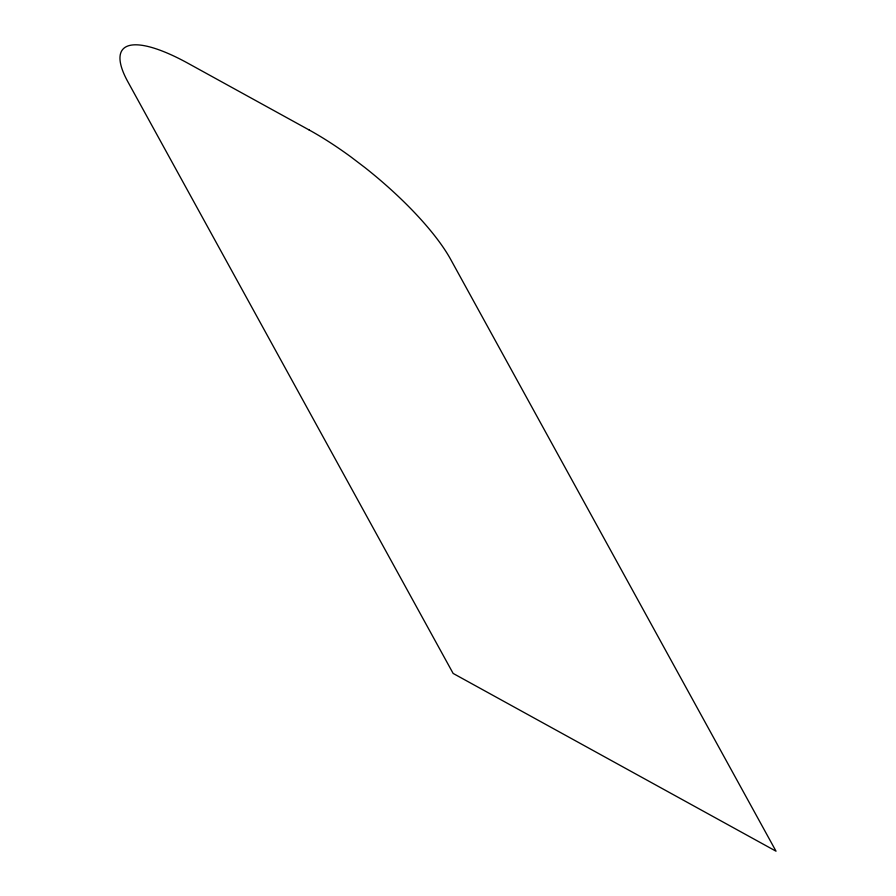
<?xml version="1.0" encoding="UTF-8"?>
<svg xmlns="http://www.w3.org/2000/svg" width="896" height="896" viewBox="0 0 896 896"><rect width="100%" height="100%" fill="white"/><g stroke="black" fill="none" stroke-linecap="round" stroke-linejoin="round"><path stroke-width="1.34" d="M309.176 129.998L188.093 63.336A137.704 37.789 39.6 0 0 127.848 81.738L453.141 673.434L776.026 851.2L450.744 259.515A137.704 37.789 39.6 0 0 365.075 167.686L350.885 156.89A137.704 37.789 39.6 0 0 309.176 129.998"/></g></svg>
